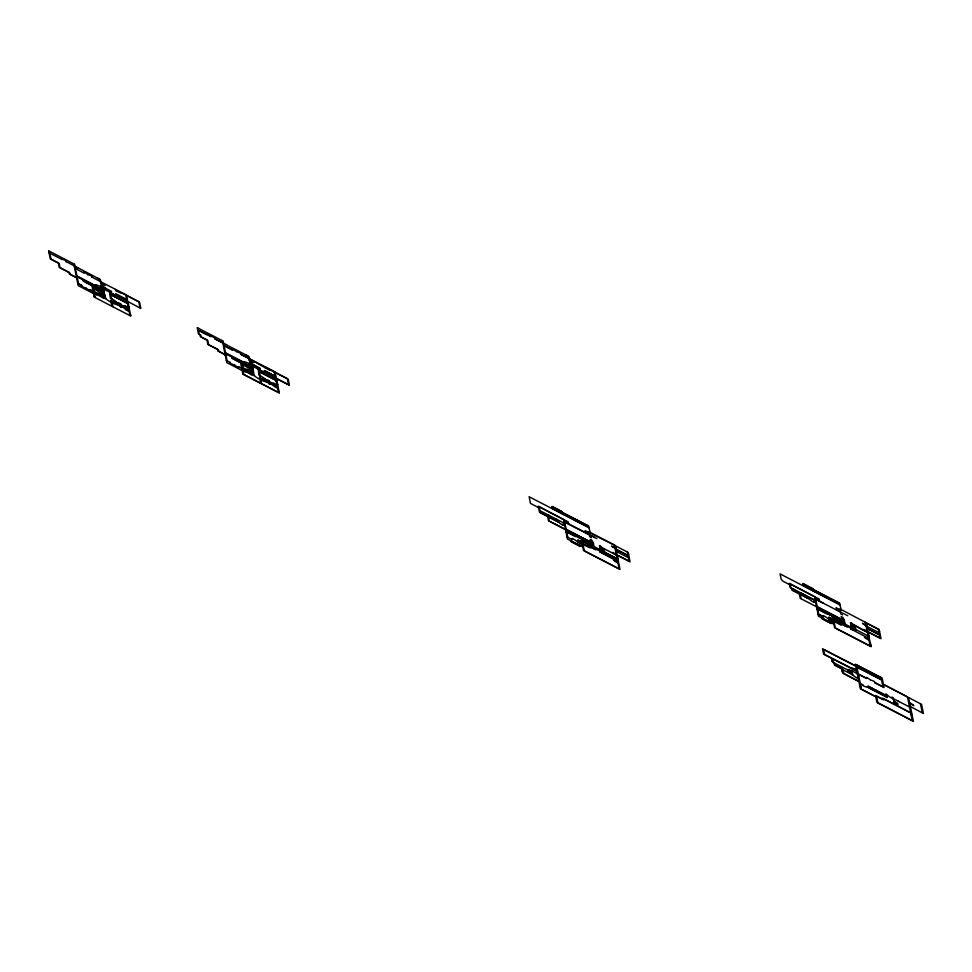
<?xml version="1.0" encoding="UTF-8"?>
<svg xmlns="http://www.w3.org/2000/svg" width="972" height="972" viewBox="0 0 972 972"><rect width="100%" height="100%" fill="white"/><g stroke="black" fill="none" stroke-linecap="round" stroke-linejoin="round"><path stroke-width="1.46" d="M120.297 306.156L116.786 304.345A4.909 0.753 28.5 0 1 112.655 303.057L112.436 301.988L110.553 301.004L110.772 302.073A4.909 0.753 28.5 0 1 106.252 298.89L102.813 297.869A4.605 0.705 28.5 0 1 99.63 295.464A4.605 0.705 28.5 0 1 96.799 294.759L93.312 292.317L92.17 286.667L104.15 293.301M582.957 540.262L584.524 540.25L583.552 539.496L586.189 540.869L585.375 540.25L586.578 540.238M833.952 617.402L835.519 617.402L834.547 616.637L837.171 618.022L836.37 617.39L837.572 617.39M845.081 625.968L847.535 626.612L842.165 623.562L842.384 624.571M816.431 599.481L814.852 598.667L823.333 603.211M803.151 583.917L812.871 588.947M803.224 584.269L839.687 603.15L840.987 609.468M803.297 584.634L813.017 589.664M814.099 590.223L838.678 602.956M803.37 584.986L813.09 590.028M814.172 590.587L838.751 603.308M803.443 585.351L813.163 590.381M814.244 590.94L838.824 603.673M803.516 585.703L813.236 590.733M814.317 591.292L838.897 604.025M840.051 604.948L780.079 573.893L781.209 579.312L782.922 581.195L789.519 584.609M865.59 623.489L866.939 624.182L867.425 626.563M878.567 630.233L879.368 630.646M815.289 597.853L815.435 597.914A4.605 0.705 28.5 0 1 819.663 600.915L814.803 598.388L816.48 606.577M865.785 624.437L867.133 625.142M878.749 631.12L879.551 631.545M814.888 598.837L841.363 612.542L836.418 609.578A4.605 0.705 28.5 0 1 840.282 610.781A4.605 0.705 28.5 0 1 836.054 607.792L840.914 610.307L840.744 609.505M842.408 612.931L843.526 613.66M844.571 614.049L845.689 614.778M846.734 615.167L847.815 615.726M866.052 625.749L862.407 623.283L865.955 625.275L867.352 632.128L864.387 630.585L864.242 629.929L867.218 631.472M815.034 599.554L815.848 599.967M866.101 625.992L879.065 632.699M816.018 600.781L790.892 587.793L790.102 583.929L819.299 599.117A4.605 0.705 28.5 0 1 815.435 597.914M815.229 600.502L807.805 596.662L807.44 597.209A4.289 0.656 28.5 0 0 803.82 596.091L808.169 598.448M841.193 614.158L840.488 613.587M841.825 614.486L842.566 614.875M879.502 634.85L867.352 628.556L879.526 634.971M815.63 602.409L813.843 601.389L814.05 602.397A4.605 0.705 28.5 0 1 809.81 599.408L792.01 590.247L791.609 588.279L790.115 587.501L789.252 583.334L815.241 597.027M841.752 616.892L841.084 616.442M842.384 617.232L843.125 617.609M841.4 617.998L844.231 619.456L844.607 621.302L817.294 607.063M817.197 606.552L842.214 619.614L841.959 618.386L843.441 619.164L843.769 620.768M867.461 632.663L868.275 633.076M817.379 607.451L816.565 607.026L817.525 608.168M867.607 633.38L868.421 633.793M850.962 625.178L851.496 625.458A4.605 0.705 28.5 0 1 855.737 628.447L851.144 626.077L851.363 627.147M825.957 612.761L844.887 622.675L817.598 608.545M867.887 634.74L868.701 635.166M816.845 608.363L826.577 613.478M817.731 609.177L826.65 613.794L826.516 613.162M816.99 609.08L817.792 609.505M868.032 635.457L868.847 635.882M868.275 636.624L869.077 637.037M844.85 624.838L833.235 618.824L833.028 617.815M832.822 619.2L832.445 617.354L856.028 629.905A4.605 0.705 28.5 0 1 852.165 628.702L851.618 628.422L851.837 629.467M868.458 637.511L869.272 637.936M850.889 628.981L868.616 638.312L868.81 639.272M833.004 620.087L840.44 624.522L840.015 622.444L828.776 617.099A4.605 0.705 28.5 0 0 833.004 620.087L833.356 621.825L828.63 619.371A5.832 0.887 28.5 0 0 823.272 615.58L823.539 616.892L817.999 614.025M823.503 616.71L818.776 614.268L815.702 599.262M840.1 609.894L839.905 608.909L879.15 629.552L881.009 638.665L868.045 631.946L869.624 639.685L864.497 637.037A4.909 0.753 28.5 0 0 869.004 640.22L869.819 640.645L871.034 646.599L834.571 627.718L833.393 621.995L828.63 619.371M833.83 624.146L818.436 616.175L816.516 606.759L800.308 598.363L799.421 594.074M822.142 618.362L831.06 622.967M822.203 618.654L831.121 623.271M552.193 506.789L561.925 511.819M552.266 507.141L588.74 526.034L590.016 532.34M552.339 507.506L562.071 512.536M563.153 513.095L587.732 525.828M856.539 665.079L881.118 677.812M552.412 507.858L562.144 512.9M563.225 513.459L587.805 526.18M856.611 665.443L881.191 678.177M552.485 508.21L562.217 513.252M563.298 513.811L587.878 526.545M856.684 665.796L881.264 678.529M552.558 508.575L562.29 513.605M563.371 514.164L587.951 526.897M856.757 666.16L881.337 678.881M589.105 527.82L529.133 496.753L530.481 503.423L538.585 507.615M856.83 666.513L881.41 679.246M856.891 666.865L881.483 679.598M856.964 667.229L881.555 679.963M866.587 678.274L858.337 674.009L857.826 671.445L851.885 668.372A5.516 0.851 28.5 0 1 856.526 669.817L857.608 670.376L856.466 664.727M615.215 545.705L628.179 552.424L630.087 561.852L617.123 555.134M49.037 252.769L62.001 259.488A4.605 0.705 28.5 0 1 65.877 260.69L66.084 261.76M66.06 261.59L100.395 279.535L100.833 281.673M197.644 329.787L210.608 336.506A4.605 0.705 28.5 0 1 214.472 337.709L214.691 338.778L222.795 342.982M214.654 338.596L223.572 343.213M198.482 330.383L206.586 334.587L206.368 333.518A4.605 0.705 28.5 0 1 210.608 336.506M223.609 343.395L249.002 356.542L249.44 358.692L275.1 371.984L275.428 373.552L274.335 371.741L264.591 366.699L264.797 367.732M75.075 266.741L78.246 268.065M223.681 343.748L226.853 345.072M614.62 546.361L615.969 547.054L616.455 549.435M627.596 553.104L628.41 553.518M564.331 520.713L564.465 520.785A4.605 0.705 28.5 0 1 568.693 523.774L563.833 521.259L567.429 539.01L582.823 546.981M614.814 547.309L616.163 548.014M627.778 553.991L628.592 554.417M832.093 660.243L833.174 660.802M75.439 268.527L83.981 273.108L83.762 272.038A4.605 0.705 28.5 0 1 88.002 275.027A4.605 0.705 28.5 0 1 91.878 276.23L92.085 277.312M92.048 277.129L100.055 281.43M224.046 345.534L232.551 349.944M240.655 354.148L248.625 358.267M564.696 521.94L589.494 534.539M591.45 535.791L592.519 536.35M593.6 536.909L594.682 537.467M614.948 547.965L611.437 546.143L614.984 548.147M874.691 682.478L882.928 686.742L881.045 677.46M126.567 295.318L139.543 302.037L140.831 308.428L127.83 301.539M224.082 345.716L232.587 350.127L232.369 349.057A4.605 0.705 28.5 0 1 236.609 352.046A4.605 0.705 28.5 0 1 240.473 353.249L240.692 354.318L248.662 358.449M275.173 372.337L288.149 379.056L289.401 385.264L276.437 378.558M563.918 521.697L590.405 535.414L585.448 532.449A4.605 0.705 28.5 0 1 589.324 533.652A4.605 0.705 28.5 0 1 585.083 530.663L614.365 545.11L617.815 562.12M591.474 535.973L592.556 536.532M593.637 537.091L594.718 537.65M595.8 538.209L596.844 538.585M857.316 673.718L851.351 670.522L851.909 670.923M126.603 295.5L138.765 301.794L139.992 307.832M275.21 372.519L287.372 378.813L288.562 384.705L276.4 378.4M615.92 549.156L628.07 555.449M102.68 284.893L100.432 283.253L105 285.622A4.605 0.705 28.5 0 0 100.772 282.621L99.666 279.474L97.164 277.858M251.286 361.912L249.026 360.26L253.607 362.629A4.605 0.705 28.5 0 0 249.379 359.64L248.261 356.481L245.758 354.865M615.944 549.277L628.094 555.571M125.947 295.877L124.951 294.516A4.289 0.656 28.5 0 0 121.342 293.386L115.68 290.555L115.437 289.401M273.727 372.361L274.554 372.896M832.384 661.677L833.466 662.236M857.498 674.641L858.58 675.2M851.642 671.98L832.457 662.041L831.716 658.36L823.612 654.156L822.519 648.749L855.749 665.954L855.384 664.168L882.126 678.019L883.39 684.264L921.553 704.348L923.4 713.448L910.399 706.559M539.922 510.652L565.036 523.641M590.211 537.018L589.518 536.447M590.855 537.346L591.596 537.735M857.681 675.528L858.762 676.087M101.003 283.788L102.655 284.772M249.61 360.806L251.226 361.645L251.712 364.026L250.144 363.419M852.711 674.872L852.48 673.718L848.155 671.47A4.289 0.656 28.5 0 1 851.764 672.6L852.31 672.879L852.116 671.895L847.791 669.659A4.289 0.656 28.5 0 1 851.399 670.789M893.936 701.128L892.697 697.361L893.961 701.14A4.909 0.753 28.5 0 1 897.909 704.032L893.596 701.796L897.411 703.935L897.849 706.073L910.679 712.719L908.723 703.048L913.85 705.708A4.605 0.705 28.5 0 0 909.622 702.72L908.541 702.161L907.484 696.948L883.439 684.507L884.058 687.532L874.739 682.709L874.508 681.579A4.605 0.705 28.5 0 0 870.633 680.376A4.605 0.705 28.5 0 0 866.404 677.387L866.635 678.517L858.385 674.252L861.399 689.124L875.723 696.535L875.505 695.466L882.527 699.099L882.309 698.03L897.302 705.793L896.889 703.777M552.849 518.951A4.289 0.656 28.5 0 1 556.458 520.069L556.835 519.522M616.37 551.416L628.556 557.831M564.623 525.147L562.861 524.236L563.067 525.257A4.605 0.705 28.5 0 1 558.839 522.256L548.439 516.873L549.277 521.041L565.485 529.436M562.885 524.358L564.647 525.269M103.081 286.862L100.906 285.622L105.584 288.502A4.605 0.705 28.5 0 1 101.72 287.299L101.355 287.834M251.663 363.747L249.512 362.641L260.241 368.546L252.246 364.306L251.748 361.803M842.991 669.842L853.416 675.346A4.605 0.705 28.5 0 0 857.644 678.334L857.438 677.326L858.142 677.788M101.489 286.169L111.622 291.418M115.692 293.629L127.49 299.838L127.004 297.432L126.19 297.019L126.664 299.412M275.222 376.188L264.275 370.526L276.097 376.857L275.598 374.451L274.797 374.026L275.27 376.431M590.125 539.424L590.769 539.752M591.401 540.08L592.155 540.468M842.129 670.376L843.21 670.935M254.19 365.521A4.605 0.705 28.5 0 1 250.314 364.306L249.962 364.84M590.417 540.845L593.248 542.315L593.625 544.162L566.336 530.032M616.236 554.332L612.7 552.388L612.858 553.165M100.663 287.469L127.04 301.235M249.269 364.488L275.647 378.254M617.086 554.951L629.249 561.257L627.414 552.181M886.829 694.64L887.788 695.247A4.605 0.705 28.5 0 0 892.029 698.236L891.822 697.228L892.794 697.835M842.42 671.798L843.502 672.357M600.161 546.592L616.406 555.158M909.513 706.948L898.31 701.237M76.922 275.927L95.329 285.561M225.528 352.933L243.911 362.459L225.553 353.055M566.214 529.412L590.66 542.072L590.393 540.724M893.45 698.71L899.112 701.565M109.484 292.147L114.38 294.808A4.909 0.753 28.5 0 1 110.249 293.52L109.702 293.24L110.298 297.967L112.035 299.959L111.816 298.89A4.909 0.753 28.5 0 1 116.336 302.085L119.848 303.896M566.239 529.521L591.219 542.461L590.976 541.246M616.479 555.522L617.293 556.579L616.625 556.227M83.021 279.693L83.325 281.175L104.393 292.086L104.065 290.482L77.031 276.485L74.54 264.056M258.09 369.153L262.975 371.826A4.909 0.753 28.5 0 1 258.856 370.539L258.309 370.259L258.904 374.985L260.642 376.978L260.423 375.909A4.909 0.753 28.5 0 1 264.931 379.092L268.442 380.915M566.312 529.91L592.786 543.627L592.458 542.012M886.282 695.563L868.045 686.123L868.336 687.544M77.396 278.223L69.279 273.958L68.976 272.427L59.243 267.385L58.381 263.096L50.277 258.904L48.6 250.63M104.089 290.604L76.266 276.194L73.763 263.825L49.451 251.226L51.042 259.147L59.158 263.339L60.021 267.616L69.741 272.658L70.057 274.201L77.347 277.98L78.513 283.69L81.745 285.367L81.964 286.448A4.605 0.705 28.5 0 0 85.84 287.651A4.605 0.705 28.5 0 0 90.068 290.64L89.861 289.571L93.093 291.248M252.696 367.623L224.872 353.213L222.369 340.832M565.522 529.606L548.5 520.798L547.637 516.509L539.533 512.317L538.294 506.193L564.282 519.886M868.081 686.293L886.318 695.733M217.619 349.665L218.433 350.09M565.582 529.874L566.384 530.299M110.431 294.443L127.454 303.264M259.038 371.462L276.06 380.271M599.967 548.038L600.514 548.317A4.605 0.705 28.5 0 1 604.742 551.306L600.149 548.925L600.441 550.383L605.034 552.764A4.605 0.705 28.5 0 1 601.17 551.561L600.623 551.27L600.83 552.315M110.468 294.625L127.49 303.434M259.074 371.644L276.097 380.453M85.56 282.232L104.332 291.855M127.563 303.799L128.377 304.212M217.764 350.382L218.579 350.807M276.17 380.805L276.971 381.231M565.728 530.591L566.53 531.016M227.108 360.709L225.954 354.999L218.664 351.22L218.348 349.677L208.628 344.635L207.753 340.358L201.155 336.932L200.767 334.988L198.482 333.967L197.207 327.649L223.135 341.075L225.638 353.504L252.671 367.501L252.999 369.105L232.442 358.352L232.162 356.991M566.615 531.405L593.88 545.413M860.232 683.352L862.699 684.786M226.002 355.23L217.886 350.977L217.57 349.434L207.85 344.392L206.987 340.115L200.378 336.689L199.989 334.745M252.999 369.105L231.919 358.194L231.628 356.712M565.85 531.222L575.594 536.325M616.904 557.6L617.706 558.025M127.709 304.515L128.511 304.929M276.315 381.522L277.117 381.947M566.737 532.024L575.655 536.641L575.533 536.022M76.739 278.514L77.541 278.94M225.334 355.533L226.148 355.946M565.996 531.927L566.81 532.352M617.038 558.317L617.852 558.73M600.368 549.994L581.45 540.201L581.827 542.048M600.903 550.274L617.111 558.669M252.756 370.32L240.777 363.686L241.919 369.336L245.102 371.717A4.909 0.753 28.5 0 1 242.927 370.709L242.113 370.283L242.891 374.147L279.365 393.04L276.267 377.756L275.44 377.318L278.514 392.445L261.504 383.624L260.532 378.837M600.404 550.176L594.184 546.957C593.661 548.961 599.044 549.885 594.621 549.095M600.939 550.456L617.147 558.851M617.281 559.471L618.083 559.896M859.588 684.932L860.67 685.491M128.122 306.593L128.936 307.006M276.728 383.612L277.542 384.025M593.88 547.807L582.24 541.671L582.034 540.663L593.649 546.677L593.916 547.989M617.463 560.37L618.265 560.783M128.268 307.31L129.082 307.723M276.874 384.317L277.688 384.742M93.458 289.437L94.43 290.045L94.223 289.036A4.605 0.705 28.5 0 1 98.451 292.025L104.563 295.294M128.34 307.662L124.829 305.84L128.365 307.784M242.064 366.456L243.036 367.064M253.157 372.312L247.082 369.153A4.605 0.705 28.5 0 1 243.207 367.951L243.012 366.942M590.028 546.726L590.842 547.139L590.636 546.13M617.621 561.172L599.931 552.011L599.7 550.881A4.909 0.753 28.5 0 0 595.569 549.593L591.377 547.418L591.17 546.41M599.894 551.829L617.585 560.99M859.868 686.354L860.949 686.912M120.807 303.859L120.261 303.58L121.5 307.31M269.402 380.878L268.308 380.198L269.05 383.891L270.131 384.45L269.924 383.442A4.605 0.705 28.5 0 1 274.153 386.431L277.7 388.363M276.971 384.803L273.46 382.98A4.605 0.705 28.5 0 1 269.584 381.777L269.378 380.757M590.065 546.896L595.569 549.593M582.532 541.926L577.769 539.946A4.605 0.705 28.5 0 0 582.009 542.935L582.823 543.36L584.318 550.796L619.176 568.839L618.01 563.067A4.909 0.753 28.5 0 1 613.49 559.884L618.629 562.545L615.142 545.353L588.935 531.781L589.141 532.765M112.011 299.838L110.249 293.52M260.618 376.857L258.856 370.539M104.587 295.415L104.053 292.827L105.122 295.695L100.529 293.313A4.605 0.705 28.5 0 0 104.757 296.302L106.252 298.89M119.872 304.017L113.712 301.101L117.102 303.495L114.003 302.523L120.273 306.046M253.182 372.422L252.659 369.834L253.206 370.113L253.728 372.701L249.136 370.332A4.605 0.705 28.5 0 0 253.364 373.321L254.287 375.496M268.466 381.036L262.319 378.108L265.708 380.502L262.61 379.457L266.45 381.802M582.945 544.016L589.433 547.37L589.008 545.292M582.981 544.198L590.283 547.965L589.822 545.705M910.922 713.91L912.003 714.469M120.601 305.244L128.705 309.448M93.907 291.636L104.976 297.371M120.625 305.366L128.729 309.57M242.502 368.655L253.583 374.39M269.208 382.263L277.336 386.577M618.01 563.067L618.812 563.493L620.014 569.446L583.552 550.553L582.009 542.935M911.104 714.857L912.186 715.416M77.736 283.447L81.782 285.549M89.886 289.753L93.13 291.43M93.932 291.758L105 297.493M226.342 360.466L230.388 362.568M241.736 368.437L238.456 366.59L238.675 367.659A4.605 0.705 28.5 0 1 234.446 364.658A4.605 0.705 28.5 0 1 230.571 363.455L230.352 362.386M242.526 368.777L253.607 374.512M566.992 536.872L572.532 539.739L572.265 538.427A5.832 0.887 28.5 0 1 577.623 542.218L582.398 544.842M94.065 292.475L95.584 293.362M110.577 301.126L112.084 306.192M112.46 302.098L111.926 301.818L112.898 306.617M242.672 369.482L245.406 371.778A4.605 0.705 28.5 0 0 248.237 372.47A4.605 0.705 28.5 0 0 251.42 374.888L254.858 375.897A4.909 0.753 28.5 0 0 259.366 379.092L259.16 378.023L261.067 379.116M268.904 383.175L265.392 381.352A4.909 0.753 28.5 0 1 261.261 380.064L261.043 378.995M124.853 305.961A4.605 0.705 28.5 0 1 120.99 304.758L119.702 303.191L120.443 306.873L121.524 307.431L121.318 306.423A4.605 0.705 28.5 0 1 125.558 309.412L129.069 311.234M129.094 311.356L125.558 309.412M93.081 287.566L94.126 292.742L96.507 294.698A4.909 0.753 28.5 0 1 94.32 293.69L93.506 293.265L94.284 297.14L130.758 316.022L127.672 300.737L126.846 300.312L129.92 315.426M93.567 293.568L78.173 285.598L76.581 277.737M242.174 370.587L226.768 362.605L225.188 354.756M571.135 541.197L580.053 545.814M571.196 541.489L580.114 546.106M94.017 295.767L94.819 296.193M129.677 314.235L130.479 314.661M242.611 372.786L243.425 373.199M278.284 391.254L279.086 391.667M94.199 296.667L95.001 297.08M129.859 315.135L130.661 315.548M242.793 373.673L243.608 374.099M278.454 392.141L279.268 392.567M879.235 630.585L879.417 631.472M868.008 631.764L866.21 623.016L878.372 629.309L880.158 638.057L863.683 629.528L863.841 630.306L850.439 622.675L850.779 624.291L855.372 626.661A4.605 0.705 28.5 0 1 851.496 625.458M868.142 633.015L868.288 633.72M868.567 635.093L868.713 635.809M868.944 636.976L869.126 637.863M865.335 622.238L865.918 625.093M868.105 635.822L867.389 632.298L851.18 623.915L851.314 624.571M868.579 638.142L868.142 635.992L851.897 627.426L851.679 626.357M869.004 640.22L870.195 646.003L835.337 627.961L833.988 621.351L841.278 625.118L841.059 624.048M852.165 628.702L852.371 629.747M850.925 629.151L850.694 628.021A4.909 0.753 28.5 0 0 846.563 626.746L841.023 623.878L840.816 622.858L841.837 624.291M845.178 624.109L845.446 625.385M844.243 621.12L844.498 622.372M844.644 623.83L844.911 625.142M842.724 620.33L842.979 621.582M838.605 602.591L838.97 604.377M841.375 617.876L841.643 619.213M841.302 619.589L841.558 620.841M839.881 618.86L840.136 620.112M838.459 618.119L838.715 619.371M837.05 617.39L837.305 618.642M835.628 616.661L835.884 617.913M834.207 615.92L834.462 617.171M832.785 615.191L833.04 616.442M831.376 614.45L831.631 615.701M829.954 613.721L830.21 614.972M830.999 622.675L831.182 623.562L822.263 618.957L822.081 618.058M828.533 612.98L828.788 614.231M827.111 612.251L827.366 613.502M825.702 611.51L825.981 612.882M814.026 589.87L814.39 591.656M816.978 608.436L817.124 609.152M813.309 591.098L812.799 588.595L803.079 583.552L803.589 586.055M807.44 597.209L807.27 596.383L799.968 592.604L800.138 593.442L792.423 588.692L792.788 590.478M800.223 594.439L801.074 598.606M920.52 704.032L922.282 712.707M908.638 697.872L909.622 702.72M909.804 703.607L913.388 721.37L876.926 702.477L875.772 696.766L860.366 688.796L858.896 681.542L842.688 673.146L841.825 668.858L834.474 665.055L834.037 662.855M886.573 696.985L885.942 693.862L887.424 697.592L866.477 686.742A4.289 0.656 28.5 0 1 862.869 685.612L862.662 684.604M885.65 695.393L885.893 696.645M884.289 694.688L884.544 695.94M882.941 693.996L883.196 695.235M881.592 693.291L881.847 694.543M870.317 643.063L871.034 646.599M880.243 692.586L880.498 693.838M878.895 691.894L879.138 693.145M877.534 691.189L877.789 692.441M876.185 690.497L876.44 691.736M874.836 689.792L875.092 691.043M873.488 689.099L873.743 690.339M872.139 688.395L872.394 689.646M870.791 687.69L871.034 688.941M869.43 686.997L869.685 688.249M859.722 685.005L860.013 686.426M856.526 669.817L855.797 666.197L823.649 649.539L824.645 654.484L856.745 670.887M851.569 671.616L851.764 672.6M851.934 673.438L852.177 674.592M842.262 670.437L842.554 671.871M835.106 663.414L835.507 665.383L842.858 669.186L843.72 673.462L858.847 681.299L856.842 671.36L832.797 658.919L833.514 662.479M832.226 660.316L832.518 661.75M628.277 553.457L628.459 554.344M617.572 557.952L617.718 558.669M617.949 559.823L618.131 560.71M613.259 552.789L613.393 553.445M601.777 547.43L599.457 545.535L599.785 547.139L604.377 549.52A4.605 0.705 28.5 0 1 600.514 548.317M601.109 546.495L601.243 547.151M600.028 545.936L600.332 547.418M600.684 549.204L600.988 550.662M601.17 551.561L601.376 552.594M593.248 543.968L593.503 545.219M591.729 543.178L591.984 544.429M587.659 525.475L588.024 527.261M590.308 542.449L590.563 543.7M588.898 541.708L589.141 542.959M587.477 540.979L587.732 542.23M586.055 540.25L586.31 541.489M584.634 539.509L584.889 540.76M583.224 538.78L583.467 540.019M581.803 538.038L582.058 539.29M580.381 537.309L580.636 538.561M578.96 536.568L579.215 537.82M579.992 545.511L580.175 546.41L571.257 541.793L571.074 540.894M577.55 535.839L577.805 537.091M576.129 535.098L576.384 536.35M574.707 534.369L574.987 535.742M563.08 512.742L563.444 514.528M564.647 521.672L567.77 537.115M565.716 529.947L565.862 530.663M565.983 531.283L566.129 532M562.363 513.969L561.852 511.466L552.132 506.436L552.631 508.927M558.839 522.256L540.311 512.56L539.144 506.789L568.341 521.988A4.605 0.705 28.5 0 1 564.465 520.785M556.288 519.242L556.458 520.069M548.998 515.464L549.168 516.29L548.451 515.184M276.838 381.158L276.984 381.875M277.409 383.952L277.555 384.669M278.952 391.607L279.134 392.494M273.752 372.483L273.557 371.523A4.289 0.656 28.5 0 0 269.949 370.405L249.184 358.717L249.379 359.64M268.867 380.599L269.56 384.049M265.563 379.797L264.931 379.092M259.718 378.424L260.69 383.211L243.668 374.39L242.927 370.709M253.364 373.321L253.753 375.216M251.165 366.833L251.408 368.084M250.314 364.306L250.484 365.12M249.743 366.092L249.998 367.343M249.294 364.609L249.087 363.589A4.605 0.705 28.5 0 0 245.211 362.386L243.741 361.62L244.324 364.403M248.322 365.363L248.577 366.614M246.9 364.622L247.155 365.873M245.491 363.893L245.734 365.144M244.58 362.167L244.859 363.564M242.648 362.422L242.903 363.674M241.226 361.693L241.481 362.933M241.688 364.573L242.733 369.749M239.817 360.952L240.06 362.204M238.395 360.223L238.65 361.463M236.974 359.482L237.229 360.733M235.552 358.753L235.807 360.005M234.143 358.012L234.398 359.263M225.334 354.889L225.48 355.594M217.764 349.738L217.898 350.455M198.057 328.244L199.26 334.21M128.231 304.151L128.377 304.856M128.802 306.945L128.948 307.65M130.345 314.588L130.527 315.475M125.728 294.723L126.822 296.545L126.494 294.966L100.578 281.71L100.772 282.621M115.984 289.68L116.19 290.725M116.956 302.778L116.336 302.085M103.141 284.784L103.652 287.287M102.631 284.626L103.105 287.007M104.757 296.302L105.146 298.21L103.688 297.554M102.558 289.814L102.813 291.065M101.72 287.299L101.878 288.101M101.137 289.085L101.392 290.324M100.687 287.591L100.481 286.582A4.605 0.705 28.5 0 0 96.605 285.367L95.135 284.614L95.718 287.396M99.715 288.344L99.97 289.595M98.306 287.615L98.549 288.854M96.884 286.874L97.139 288.125M95.973 285.148L96.252 286.546M94.041 285.404L94.296 286.655M92.632 284.675L92.875 285.926M94.32 293.69L95.062 297.383M94.15 295.84L94.333 296.727M91.21 283.933L91.465 285.185M89.789 283.204L90.044 284.456M88.367 282.463L88.622 283.715M86.958 281.734L87.201 282.986M85.536 281.005L85.791 282.245M83.556 279.972L83.835 281.345M76.727 277.87L76.873 278.587M852.092 623.635L851.01 623.076L852.225 624.291L852.092 623.635M910.728 712.962L883.439 698.832L883.657 699.901L876.635 696.256L877.959 702.805L912.271 720.568L910.728 712.962"/></g></svg>
